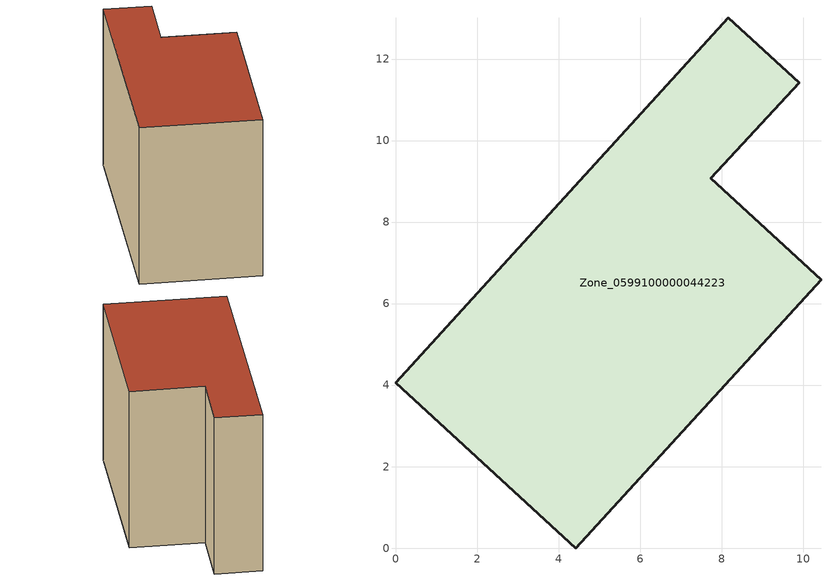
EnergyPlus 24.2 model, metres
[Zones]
Zone_0599100000044223
 floor ground (C_G): 0,4.06 8.17,13.01 9.9,11.42 7.73,9.07 10.44,6.58 4.42,0 z0
 wall outside (C_F): 4.42,0 10.44,6.58 7.73,9.07 9.9,11.42 8.17,13.01 0,4.06 4.42,0 z0:8.54
 roof outside (C_R): 8.17,13.01 0,4.06 4.42,0 10.44,6.58 7.73,9.07 9.9,11.42 z8.54
[BUILDING]
Pand.0599100000044223: North Axis=0; Terrain=City; Loads Convergence Tolerance Value=0.04; Temperature Convergence Tolerance Value=0.4; Solar Distribution=FullExterior; Maximum Number of Warmup Days=25; Minimum Number of Warmup Days=1
[Site:Location]
Rotterdam.The.Hague.AP_ZH_NLD Design_Conditions: Latitude=51.96; Longitude=4.45; Time Zone=1; Elevation=-4.5
[SITE:GROUNDTEMPERATURE:BUILDINGSURFACE]
18, 18, 18, 18, 18, 18, 18, 18, 18, 18, 18, 18
[MATERIAL] Thermal Absorptance=0.9; Solar Absorptance=0.7; Visible Absorptance=0.7
Name | Roughness | Thickness | Conductivity | Density | Specific Heat
G.TI.1975-1991 | MediumSmooth | 0.15 | 0.288461 | 540 | 1210
F.TI.1975-1991 | Rough | 0.3 | 0.230769 | 1920 | 840
R.TI.1975-1991 | MediumRough | 0.2 | 0.153846 | 1500 | 1000
[CONSTRUCTION]
C_G: G.TI.1975-1991
C_F: F.TI.1975-1991
C_R: R.TI.1975-1991
[ZONE]
Zone_0599100000044223: Type=1; Multiplier=1; Ceiling Height=Autocalculate; Volume=Autocalculate; Floor Area=autocalculate; Part of Total Floor Area=Yes
[ZONEINFILTRATION:DESIGNFLOWRATE]
Infil_Zone_0599100000044223: Zone or ZoneList or Space or SpaceList=Zone_0599100000044223; Schedule=AlwaysOn; Design Flow Rate Calculation Method=Flow/Area; Flow Rate per Floor Area=0.003; Constant Term Coefficient=1; Temperature Term Coefficient=0; Velocity Term Coefficient=0; Velocity Squared Term Coefficient=0
[HVACTEMPLATE:ZONE:IDEALLOADSAIRSYSTEM]
Zone_0599100000044223: Maximum Heating Supply Air Temperature=50; Minimum Cooling Supply Air Temperature=13; Maximum Heating Supply Air Humidity Ratio=0.0156; Minimum Cooling Supply Air Humidity Ratio=0.0077; Heating Limit=NoLimit; Cooling Limit=NoLimit; Dehumidification Control Type=ConstantSensibleHeatRatio; Cooling Sensible Heat Ratio=0.7; Dehumidification Setpoint=60; Humidification Control Type=None; Humidification Setpoint=30; Outdoor Air Method=None; Outdoor Air Flow Rate per Person=0.00944; Outdoor Air Flow Rate per Zone Floor Area=0; Outdoor Air Flow Rate per Zone=0; Demand Controlled Ventilation Type=None; Outdoor Air Economizer Type=NoEconomizer; Heat Recovery Type=None; Sensible Heat Recovery Effectiveness=0.7; Latent Heat Recovery Effectiveness=0.65
[ZONECONTROL:THERMOSTAT]
ThermostatControl_Zone_0599100000044223: Zone or ZoneList=Zone_0599100000044223; Control Type Schedule=DualSetpointControlType; Control 1=Thermostat_Zone_0599100000044223; Temperature Difference Between Cutout And Setpoint=0
[THERMOSTATSETPOINT:DUALSETPOINT]
Thermostat_Zone_0599100000044223: Heating Setpoint Temperature Schedule=HeatingSetpoint_Zone_0599100000044223; Cooling Setpoint Temperature Schedule=CoolingSetpoint_Zone_0599100000044223
[SCHEDULE:COMPACT]
HeatingSetpoint_Zone_0599100000044223: Through: 12/31, For: AllDays, Until: 24:00, 21
CoolingSetpoint_Zone_0599100000044223: Through: 12/31, For: AllDays, Until: 24:00, 24
DualSetpointControlType: Through: 12/31, For: AllDays, Until: 24:00, 4
AlwaysOn: Through: 12/31, For: AllDays, Until: 24:00, 1
